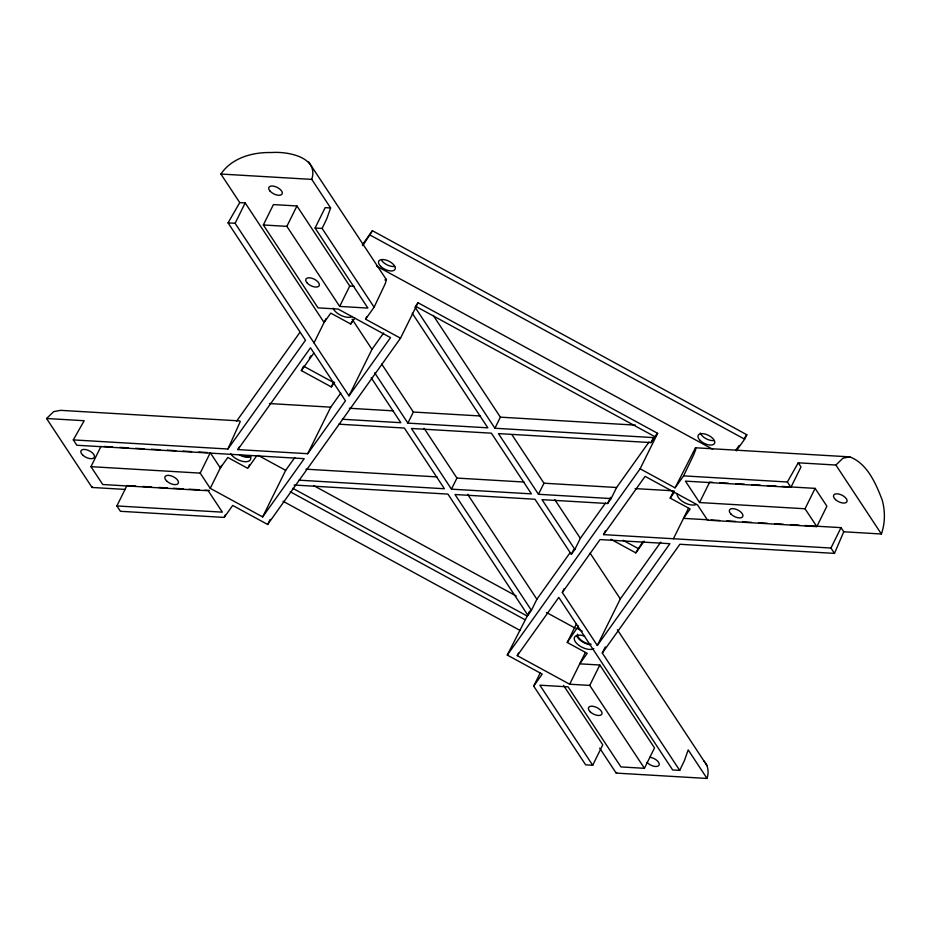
<?xml version="1.0" encoding="UTF-8"?>
<svg xmlns="http://www.w3.org/2000/svg" width="931" height="931" viewBox="0 0 931 931"><rect width="100%" height="100%" fill="white"/><g stroke="black" fill="none" stroke-linecap="round" stroke-linejoin="round"><path stroke-width="1.4" d="M384.934 279.987L386.004 279.102L386.446 279.789L385.05 284.118L374.099 307.195L365.569 319.17L400.505 338.209L418.031 302.75L657.647 433.334L640.121 468.793L507.279 655.063L542.214 674.114L533.684 686.089L585.646 764.84L592.698 765.259L602.776 744.858L563.569 685.437M374.099 307.195L322.138 228.444L326.874 218.529L330.61 207.95L311.769 179.392C319.077 156.874 287.353 151.276 271.375 152.544C252.662 152.067 231.866 157.793 220.903 174.039L239.744 202.597L245.19 202.923L324.081 322.475L330.761 313.119L350.719 324L354.874 318.169M599.68 748.105L616.171 773.102L707.036 778.456C708.933 772.59 708.421 765.713 703.999 761.046M125.348 489.427L92.053 487.46L92.309 486.692M804.896 525.515L841.03 527.644L843.754 531.776L834.479 553.386L679.874 544.274L602.299 653.05L679.723 770.391L684.46 760.476L688.195 749.897L707.036 778.456M843.754 531.776L881.389 533.998C885.23 523.106 885.241 511.107 882.204 500.017C875.85 483.538 867.389 463.65 849.828 456.877L695.504 447.776L675.068 487.844L640.121 468.793M46.55 418.496L84.186 420.719L73.293 439.898L227.909 449.01L240.256 421.592L239.814 420.917L60.492 410.338L53.672 411.653L46.55 418.496L92.053 487.46M675.068 487.844L683.598 475.869L693.63 454.956L695.736 449.51L695.504 447.776M602.299 653.05L605.313 646.929M135.623 486.052L126.953 485.551L116.875 505.94L222.346 512.155L208.218 490.742L102.747 484.516L90.97 466.664L101.048 446.275M353.989 286.271L349.753 286.015L296.942 205.972L273.423 204.587L263.333 224.976L318.041 307.882L338.116 309.057L390.531 337.627L348.974 395.884L235.112 223.312L245.19 202.923M330.61 207.95L325.163 207.636L315.085 228.025L367.896 308.08L339.675 306.415L286.864 226.361L296.942 205.972M73.293 439.898L76.831 445.251L304.216 458.657L262.658 516.914L210.243 488.344L200.2 473.111L210.278 452.71L220.333 467.956L227.804 457.47L247.774 468.351L256.898 455.55M210.243 488.344L221.555 465.453M237.882 449.592L310.477 347.81L345.459 400.819L307.73 453.711L237.882 449.592L239.162 447.008M248.379 467.106L249.613 464.616M314.003 342.864L325.931 318.739M301.365 370.596L303.553 366.162L333.507 382.478L331.32 386.912L301.365 370.596L313.817 353.128M362.764 245.621L372.423 230.713L746.825 434.754L744.637 439.188L736.328 450.825M339.675 306.415L349.753 286.015M350.719 324L351.953 321.509M262.658 516.914L285.666 470.353L294.813 457.54M365.569 319.17L366.814 316.645M116.875 505.94L120.413 511.294L224.173 517.415L232.715 505.44L267.663 524.479L270.165 519.417M307.73 453.711L330.738 407.161L340.804 393.057M348.974 395.884L371.981 349.334L383.619 333.019M412.224 313.212L487.844 427.829L407.883 423.116L413.352 412.037L381.733 364.091M451.454 489.159L411.409 428.469L491.382 433.183L531.426 493.872L451.454 489.159L456.935 478.08L424.094 428.307M655.785 435.196L654.563 437.663L494.908 428.248L500.378 417.158L433.218 315.376M649.035 442.004L616.601 487.495L611.12 498.574L538.479 494.291L543.96 483.212L511.922 434.661M507.279 655.063L529.727 611.178M294.08 485.028L447.939 494.105L527.889 615.275L529.716 611.586M527.889 615.275L531.415 610.34L536.884 599.25L570.156 552.607M576.487 623.782L567.247 642.471L587.217 653.353L579.745 663.826L599.82 665.013L654.516 747.907L644.438 768.308L589.742 685.402L569.667 684.227L517.252 655.657L518.532 653.073M531.415 610.34L454.991 494.512L534.964 499.237L571.331 554.364L573.764 549.43M571.331 554.364L574.858 549.418L580.339 538.339L605.522 503.019M562.324 592.465L600.041 539.573L669.901 543.692L597.306 645.474L562.324 592.465L564.244 588.578M574.858 549.418L542.017 499.644L607.594 503.508L610.643 497.352M834.479 553.386L830.952 548.033L603.567 534.627L605.487 530.751M538.479 494.291L498.434 433.602L651.037 442.597L653.481 437.675M567.247 642.471L578.442 626.004M569.667 684.227L585.285 652.619M610.864 539.27L635.826 552.874L642.995 541.446M597.306 645.474L620.314 598.924L660.824 542.11M708.072 519.801L683.494 518.358L690.174 508.989L670.204 498.108L673.904 490.637M589.742 685.402L599.82 665.013M673.416 538.746L688.428 508.384M781.889 486.413L815.114 488.368L826.891 506.22L816.813 526.609L805.036 508.768L699.565 502.542L709.643 482.153L712.529 482.316M790.908 487.344L800.986 466.943L798.251 462.812L787.37 481.99L790.908 487.344L685.425 481.129L699.565 502.542M805.036 508.768L815.114 488.368M830.952 548.033L841.03 527.644M224.173 517.415L225.418 514.913M533.684 686.089L540.376 672.682M227.909 449.01L305.484 340.234L228.06 222.893L239.744 202.597M236.649 421.091L299.898 332.402M362.31 244.9L372.423 230.713M309.371 358.016L311.024 355.677M331.32 386.912L334.636 382.257M418.031 302.75L415.54 306.241L655.156 436.825L657.647 433.334M267.663 524.479L400.505 338.209M607.594 503.508L611.12 498.574M651.037 442.597L654.563 437.663M517.252 655.657L558.798 597.399L672.671 769.972L679.723 770.391M603.567 534.627L645.113 476.369L697.528 504.939L707.583 520.173L816.813 526.609M670.204 498.108L674.358 492.29M635.826 552.874L644.124 541.225M735.862 450.127L739.237 445.39M744.3 438.303L746.825 434.754M798.251 462.812L835.887 465.035L843.009 458.192L849.828 456.877M616.171 773.102L616.648 772.439M220.903 174.039L311.769 179.392M228.06 222.893L235.112 223.312M263.333 224.976L286.864 226.361M315.085 228.025L322.138 228.444M269.443 403.554L330.738 407.161M349.276 408.255L393.476 410.862M413.352 412.037L480.477 415.982M500.378 417.158L635.373 425.118M342.375 419.253L400.819 422.697L371.19 377.788M338.837 424.187L404.357 428.051L444.401 488.752L298.991 480.175M683.598 475.869L787.37 481.99M103.923 446.449L112.546 446.95M119.727 447.38L128.35 447.881M135.542 448.311L144.165 448.812M151.346 449.242L159.969 449.743M167.161 450.173L175.784 450.685M182.965 451.104L191.588 451.616M198.78 452.035L207.404 452.547M719.756 482.747L728.426 483.259M735.653 483.689L744.323 484.201M751.538 484.62L760.208 485.132M767.435 485.563L776.105 486.075M305.915 469.177L436.918 476.905M456.935 478.08L524.048 482.037M543.96 483.212L616.601 487.495M635.128 488.589L672.194 490.765M90.97 466.664L200.2 473.111M142.85 486.482L151.52 486.994M158.747 487.425L167.417 487.925M173.189 488.275L183.302 488.868M189.086 489.206L199.199 489.799M204.983 490.148L209.312 490.404M710.958 519.975L719.628 520.487M726.855 520.906L735.525 521.418M742.752 521.849L751.422 522.361M758.649 522.78L767.319 523.292M774.545 523.722L783.215 524.234M790.442 524.653L799.112 525.165M644.438 768.308L620.919 766.923L568.108 686.869L539.875 685.204L592.698 765.259M370.235 235.147L744.637 439.188M376.496 266.045L712.692 449.254M623.037 540.271L638.014 548.44M577.22 628.495L582.212 631.218M258.213 455.399L285.666 470.353M313.549 485.551L516.205 595.991M546.497 612.505L575.207 628.146M292.776 488.298L527.295 616.113M290.286 491.789L524.805 619.604M283.024 501.25L519.882 630.334M835.887 465.035L881.389 533.998M554.701 499.493L580.339 538.339M590.103 553.142L620.314 598.924M414.947 307.067L494.908 428.248M308.731 161.982L386.446 279.789M617.381 629.763L706.99 765.596M352.116 319.205L371.981 349.334M467.63 494.291L536.884 599.25M374.669 372.784L407.883 423.116M249.95 455.562A11.393 5.667 26.3 0 1 244.399 461.66A11.393 5.667 26.3 0 1 230.585 453.572M250.369 455.946A10.253 5.097 26.3 0 1 241.897 455.445M250.87 456.772A11.393 5.667 26.3 0 1 239.395 454.933M649.757 757.252A7.413 3.677 26.3 0 1 658.461 762.117A7.413 3.677 26.3 0 1 656.134 766.504A7.413 3.677 26.3 0 1 647.022 762.408M593.838 648.546A11.393 5.667 26.3 0 1 575.614 642.169A11.393 5.667 26.3 0 1 584.691 636.141M591.15 644.275A10.253 5.097 26.3 0 1 577.453 634.209M589.649 644.741A11.393 5.667 26.3 0 1 576.743 635.885M394.674 266.441A9.124 4.527 26.3 0 1 381.559 260.366M352.349 316.47A11.393 5.667 26.3 0 1 341.875 315.818A11.393 5.667 26.3 0 1 333.065 308.242M714.158 440.549A9.124 4.527 26.3 0 1 700.333 433.02M696.085 504.567A11.393 5.667 26.3 0 1 683.738 502.24A11.393 5.667 26.3 0 1 677.221 493.523M166.533 480.862A7.413 3.677 26.3 0 0 178.135 483.538A7.413 3.677 26.3 0 0 170.268 475.613A7.413 3.677 26.3 0 0 166.533 480.862M82.836 455.212A7.413 3.677 26.3 0 0 94.264 457.4A7.413 3.677 26.3 0 0 85.838 449.58A7.413 3.677 26.3 0 0 82.836 455.212M590.114 711.703A7.413 3.677 26.3 0 0 601.717 714.38A7.413 3.677 26.3 0 0 593.85 706.454A7.413 3.677 26.3 0 0 590.114 711.703M380.604 266.289A9.124 4.527 26.3 0 0 394.884 269.594A9.124 4.527 26.3 0 0 385.213 259.842A9.124 4.527 26.3 0 0 380.604 266.289M307.439 283.292A7.413 3.677 26.3 0 0 319.042 285.968A7.413 3.677 26.3 0 0 311.175 278.043A7.413 3.677 26.3 0 0 307.439 283.292M270.118 191.192A7.413 3.677 26.3 0 0 281.86 194.358A7.413 3.677 26.3 0 0 274.575 186.363A7.413 3.677 26.3 0 0 270.118 191.192M700.089 440.41A9.124 4.527 26.3 0 0 714.368 443.703A9.124 4.527 26.3 0 0 704.686 433.951A9.124 4.527 26.3 0 0 700.089 440.41M731.021 514.133A7.413 3.677 26.3 0 0 742.624 516.821A7.413 3.677 26.3 0 0 734.757 508.885A7.413 3.677 26.3 0 0 731.021 514.133M835.479 499.575A7.413 3.677 26.3 0 0 846.907 501.762A7.413 3.677 26.3 0 0 838.482 493.954A7.413 3.677 26.3 0 0 835.479 499.575"/></g></svg>
